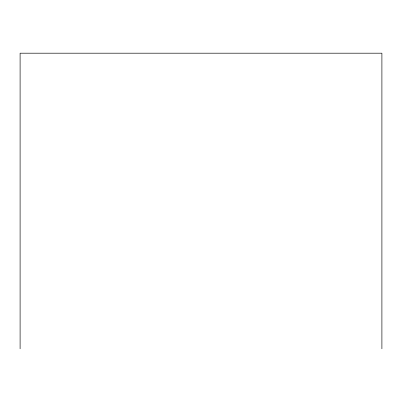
<?xml version="1.0" encoding="UTF-8"?>
<svg xmlns="http://www.w3.org/2000/svg" width="402" height="402" viewBox="0 0 402 402"><rect width="100%" height="100%" fill="white"/><g stroke="black" fill="none" stroke-linecap="round" stroke-linejoin="round"><path stroke-width="0.6" d="M381.9 348.805L381.9 53.195L20.1 53.195L20.1 348.805"/></g></svg>
